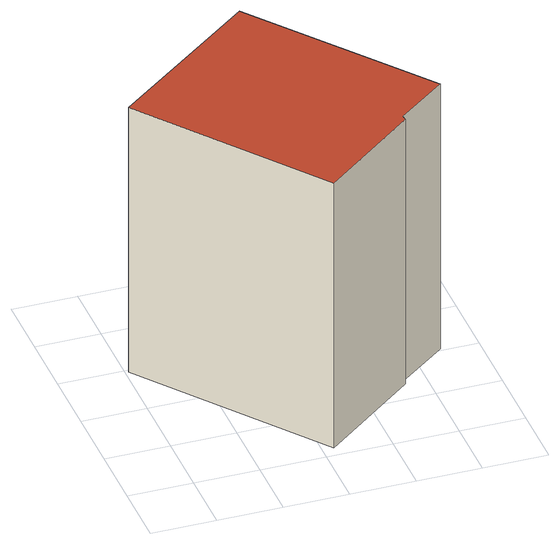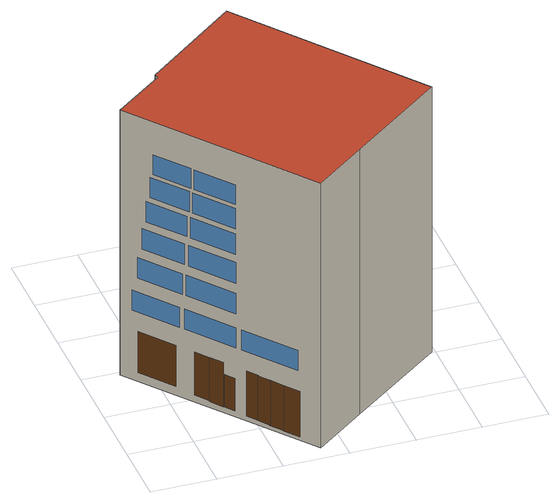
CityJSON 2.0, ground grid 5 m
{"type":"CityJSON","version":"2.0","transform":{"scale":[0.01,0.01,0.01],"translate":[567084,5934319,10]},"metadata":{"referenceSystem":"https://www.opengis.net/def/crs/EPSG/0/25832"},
"CityObjects":{
"building1":{"type":"Building","attributes":{"Gemeindeschluessel":"02100114","Geometrietyp2DReferenz":"3000","function":"31001_2010","roofType":"1000","measuredHeight":22.75,"storeysAboveGround":7},"address":[{"country":"Germany","locality":"Hamburg","thoroughfareNumber":"32","thoroughfareName":"Steindamm"}],"geometry":[{"type":"MultiSurface","lod":"3","boundaries":[[[0,1,2,3]],[[1,4,5,2]],[[6,7,8,9]],[[7,10,11,8]],[[10,0,3,11]],[[12,6,9,13]],[[13,5,4,12],[14,15,16,17],[18,19,20,21],[22,23,24,25],[26,27,28,29],[30,31,32,33],[34,35,36,37],[38,39,40,41],[42,43,44,45],[46,47,48,49],[50,51,52,53],[54,55,56,57],[58,59,60,61],[62,63,64,65,66,67,68,69,70,71,72,73,74,75,76,77],[78,79,80,81],[82,83,84,85],[86,87,88,89],[90,91,92,93],[94,95,96,97]],[[74,98,76,75]],[[72,71,62,99]],[[100,101,64,102]],[[68,67,66,103]],[[79,78,81,80]],[[60,59,58,61]],[[16,15,14,17]],[[20,19,18,21]],[[24,23,22,25]],[[27,26,29,28]],[[83,82,85,84]],[[31,30,33,32]],[[36,35,34,37]],[[40,39,38,41]],[[44,43,42,45]],[[47,46,49,48]],[[88,87,86,89]],[[51,50,53,52]],[[91,90,93,92]],[[56,55,54,57]],[[95,94,97,96]],[[13,9,8,11,3,2,5]],[[4,1,0,10,7,6,12]]],"semantics":{"surfaces":[{"type":"WallSurface"},{"type":"Door"},{"type":"Window"},{"type":"GroundSurface"},{"type":"RoofSurface"}],"values":[0,0,0,0,0,0,0,1,1,1,1,1,1,1,1,2,2,2,2,2,2,2,2,2,2,2,2,2,3,4]}}]}
},
"vertices":[
[25,1479,2303],[768,2056,2303],[768,2056,28],[25,1479,28],[1170,2368,2303],[1170,2368,28],[1828,724,2303],[1833,687,2303],[1833,687,28],[1828,724,28],[1085,89,2303],[1085,89,28],[2215,1024,2303],[2215,1024,28],[1828,1522,87],[1828,1522,457],[1752,1619,457],[1752,1619,87],[2122,1143,103],[2122,1143,457],[1924,1398,457],[1924,1398,103],[2153,1103,622],[2153,1103,795],[1906,1421,795],[1906,1421,622],[1881,1453,795],[1611,1800,795],[1611,1800,622],[1881,1453,622],[2123,1142,1091],[1890,1441,1091],[1890,1441,915],[2123,1142,915],[1872,1465,915],[1872,1465,1091],[1613,1798,1091],[1613,1798,915],[2101,1171,1177],[2101,1171,1355],[1879,1456,1355],[1879,1456,1177],[1860,1480,1177],[1860,1480,1355],[1612,1799,1355],[1612,1799,1177],[2080,1197,1600],[1866,1472,1600],[1866,1472,1425],[2080,1197,1425],[2059,1223,1818],[1855,1486,1818],[1855,1486,1644],[2059,1223,1644],[2043,1245,1853],[2043,1245,2022],[1846,1498,2022],[1846,1498,1853],[1673,1721,77],[1673,1721,356],[1618,1791,356],[1618,1791,77],[1438,2022,60],[1438,2022,65],[1499,1945,65],[1499,1945,69],[1558,1869,69],[1558,1869,455],[1496,1948,455],[1496,1948,448],[1438,2022,448],[1438,2022,449],[1365,2117,449],[1365,2117,447],[1280,2226,447],[1280,2226,55],[1365,2116,55],[1365,2116,60],[1751,1620,457],[1677,1715,457],[1677,1715,76],[1751,1620,76],[1583,1837,795],[1290,2213,795],[1290,2213,622],[1583,1837,622],[1848,1496,1425],[1848,1496,1600],[1614,1797,1600],[1614,1797,1425],[1837,1509,1818],[1615,1795,1818],[1615,1795,1644],[1837,1509,1644],[1830,1519,2022],[1615,1795,2022],[1615,1795,1853],[1830,1519,1853],[1365,2116,447],[1365,2117,60],[1433,2030,448],[1499,1945,448],[1433,2030,65],[1496,1948,69]
]}
